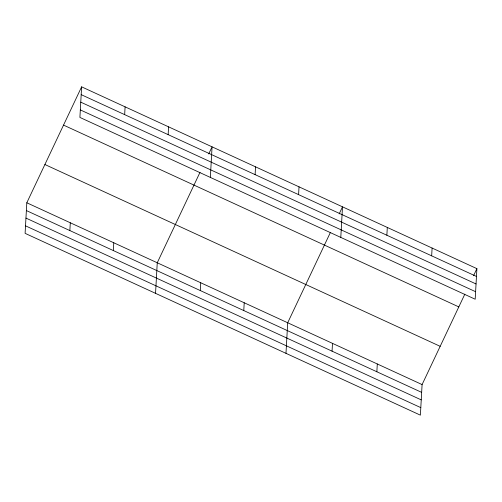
<?xml version="1.0" encoding="UTF-8"?>
<svg xmlns="http://www.w3.org/2000/svg" width="502" height="502" viewBox="0 0 502 502"><rect width="100%" height="100%" fill="white"/><g stroke="black" fill="none" stroke-linecap="round" stroke-linejoin="round"><path stroke-width="0.75" d="M81.619 86.846L79.906 117.424L475.193 299.223L476.9 268.652L81.619 86.846L26.807 202.777L25.1 233.348L420.381 415.154L422.094 384.576L464.839 294.153M69.853 230.569L70.293 222.775M113.333 250.567L113.772 242.773M124.665 114.638L125.098 106.844M155.545 293.344L157.251 262.772L200.003 172.343M168.145 134.636L168.578 126.843M200.298 290.564L200.731 282.77M210.351 177.419L212.064 146.841L208.713 153.926M243.777 310.562L244.217 302.769M255.104 174.633L255.543 166.84M285.983 353.339L287.696 322.767L330.448 232.338M298.59 194.632L299.023 186.838M332.06 351.162L332.493 343.368M340.795 237.415L342.502 206.837L339.157 213.921M376.858 371.769L377.291 363.975M386.866 235.237L387.306 227.444M431.664 255.838L432.103 248.044M473.549 275.736L476.9 268.652M81.18 94.64L476.467 276.445M80.759 102.157L476.047 283.963M80.326 109.907L475.614 291.706M63.534 125.105L458.815 306.904M44.898 164.518L440.179 346.324M26.807 202.777L422.094 384.576M26.374 210.57L421.655 392.369M25.953 218.088L421.234 399.887M25.52 225.831L420.801 407.637"/></g></svg>
